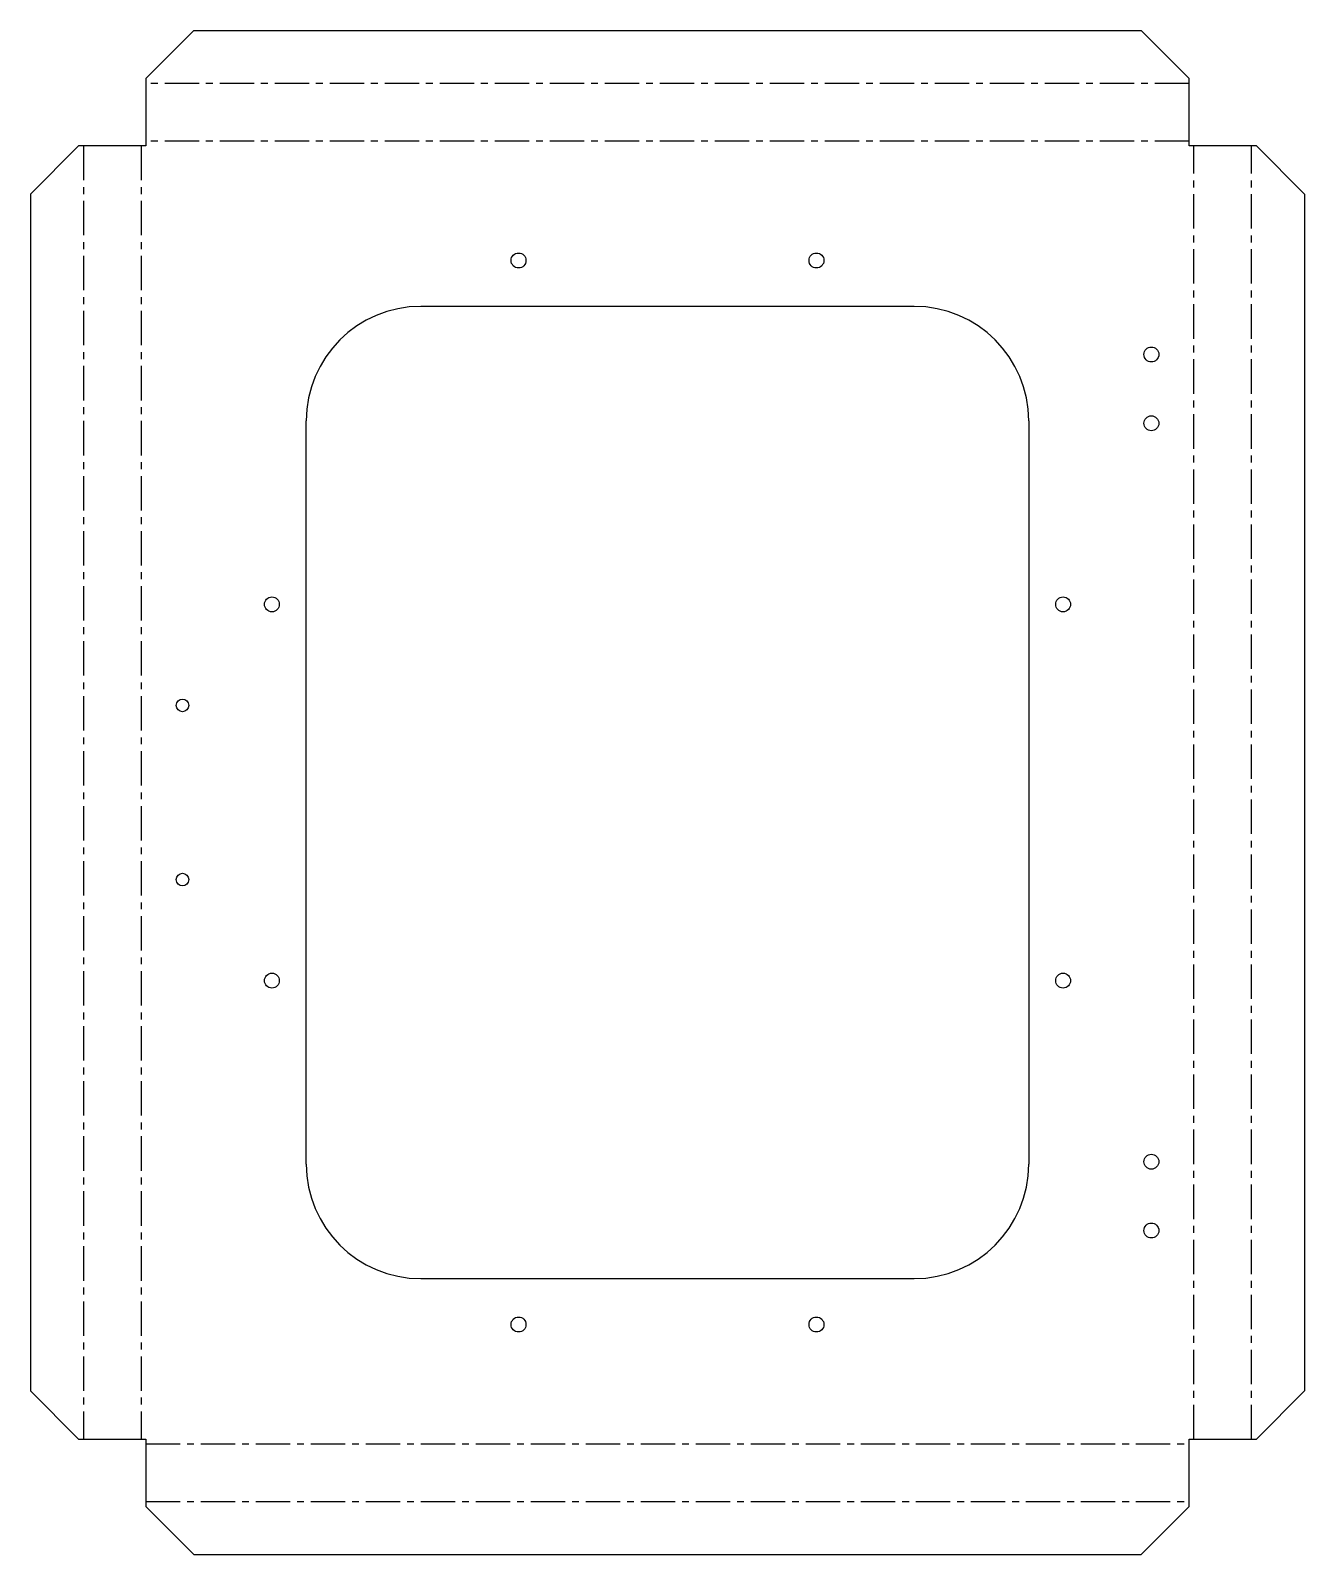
# Model space of a CAD drawing. Extents: x 0 to 556, y -593 to 71.
import ezdxf

# ---------------------------------------------------------------- set-up
doc = ezdxf.new("R2010")
doc.units = 0
doc.header["$MEASUREMENT"] = 0
doc.linetypes.add('AXES', pattern=[24, 15, -3, 3, -3])
doc.layers.get('0').update_dxf_attribs({"linetype": 'CONTINUOUS'})

msp = doc.modelspace()

# ---------------------------------------------------------------- linework, layer by layer
at = {"color": 7}
for p, q in [((50.326838, 50.326838), (71.326838, 71.326838)), ((71.326838, 71.326838), (484.575642, 71.326838)), ((484.575642, 71.326838), (505.575642, 50.326838)), ((50.326838, 50.326838), (50.326838, 21)), ((505.575642, 21), (505.575642, 50.326838)), ((0, 0), (21, 21)), ((50.326838, 21), (21, 21)), ((534.90248, 21), (505.575642, 21)), ((534.90248, 21), (555.90248, 0)), ((0, 0), (0, -522.09988)), ((555.90248, 0), (555.90248, -522.09988)), ((385.575642, -49), (170.326838, -49)), ((120.326838, -423.09988), (120.326838, -99)), ((435.575642, -99), (435.575642, -423.09988)), ((170.326838, -473.09988), (385.575642, -473.09988)), ((0, -522.09988), (21, -543.09988)), ((534.90248, -543.09988), (555.90248, -522.09988)), ((21, -543.09988), (50.326838, -543.09988)), ((50.326838, -543.09988), (50.326838, -572.426718)), ((505.575642, -572.426718), (505.575642, -543.09988)), ((505.575642, -543.09988), (534.90248, -543.09988)), ((50.326838, -572.426718), (71.326838, -593.426718)), ((484.575642, -593.426718), (505.575642, -572.426718)), ((71.326838, -593.426718), (484.575642, -593.426718))]:
    msp.add_line(p, q, dxfattribs=at)
at = {"color": 1, "linetype": 'AXES'}
for p, q in [((505.575642, 48.245129), (50.326838, 48.245129)), ((23.08171, 21), (23.08171, -543.09988)), ((48.245129, 21), (48.245129, -543.09988)), ((505.575642, 23.08171), (50.326838, 23.08171)), ((507.657351, -543.09988), (507.657351, 21)), ((532.82077, -543.09988), (532.82077, 21)), ((50.326838, -545.18159), (505.575642, -545.18159)), ((50.326838, -570.345009), (505.575642, -570.345009))]:
    msp.add_line(p, q, dxfattribs=at)
at = {"color": 7}
for centre, radius in [((212.95124, -29), 3.25), ((342.95124, -29), 3.25), ((489.075642, -70), 3.25), ((489.075642, -100), 3.25), ((105.326838, -179), 3.25), ((450.575642, -179), 3.25), ((66.326838, -223.04994), 2.75), ((66.326838, -299.04994), 2.75), ((105.326838, -343.09988), 3.25), ((450.575642, -343.09988), 3.25), ((489.075642, -422.09988), 3.25), ((489.075642, -452.09988), 3.25), ((212.95124, -493.09988), 3.25), ((342.95124, -493.09988), 3.25)]:
    msp.add_circle(centre, radius, dxfattribs=at)
for centre, start, end in [((170.326838, -99), 90, 180), ((385.575642, -99), 0, 90), ((170.326838, -423.09988), 180, 270), ((385.575642, -423.09988), 270, 0)]:
    msp.add_arc(centre, 50, start, end, dxfattribs=at)

doc.saveas('drawing.dxf')
